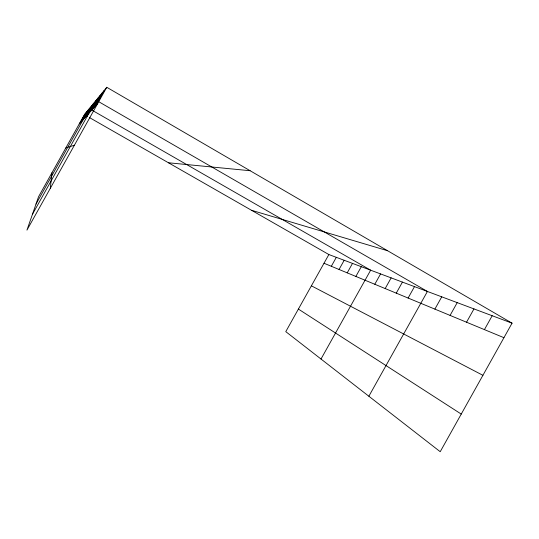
<?xml version="1.0" encoding="UTF-8"?>
<svg xmlns="http://www.w3.org/2000/svg" width="539" height="539" viewBox="0 0 539 539"><rect width="100%" height="100%" fill="white"/><g stroke="black" fill="none" stroke-linecap="round" stroke-linejoin="round"><path stroke-width="0.81" d="M50.316 188.306L51.987 172.702M106.769 87.291L84.414 114.686L38.565 196.715L26.95 230.113L106.769 87.291L512.05 323.171L440.215 451.709L285.778 331.647L328.871 254.543L512.05 323.171M79.954 123.155L85.283 113.621M80.722 122.306L86.206 112.489M81.53 121.403L87.19 111.29M82.4 120.446L88.228 110.01M36.005 204.079L89.339 108.649L370.65 270.194L321.001 359.028M84.3 118.337L90.525 107.194M85.351 117.172L91.798 105.637M86.476 115.925L93.159 103.973M87.689 114.578L94.621 102.181M32.441 214.32L96.198 100.247L427.42 291.464L368.865 396.239M90.458 111.512L97.957 98.091M92.041 109.761L99.87 95.747M93.773 107.84L101.959 93.186M95.666 105.738L104.249 90.384M331.323 266.279L336.323 257.332M339.044 269.473L344.185 260.283M347.217 272.855L352.499 263.396M355.868 276.433L361.305 266.697M374.794 284.262L380.581 273.913M385.183 288.56L391.152 277.875M396.259 293.142L402.431 282.099M408.111 298.047L414.491 286.62M434.879 309.116L441.744 296.834M450.078 315.409L457.22 302.628M466.538 322.214L473.976 308.908M484.426 329.619L492.188 315.726M79.233 123.95L97.754 103.421M65.812 147.962L74.389 145.234M168.464 162.771L250.116 170.722M251.511 210.284L387.575 250.729M324.006 263.254L503.938 337.69M311.387 285.825L482.91 375.312M84.414 114.686L87.257 116.316M89.393 117.536L328.871 254.543M298.39 309.076L461.243 414.08"/></g></svg>
